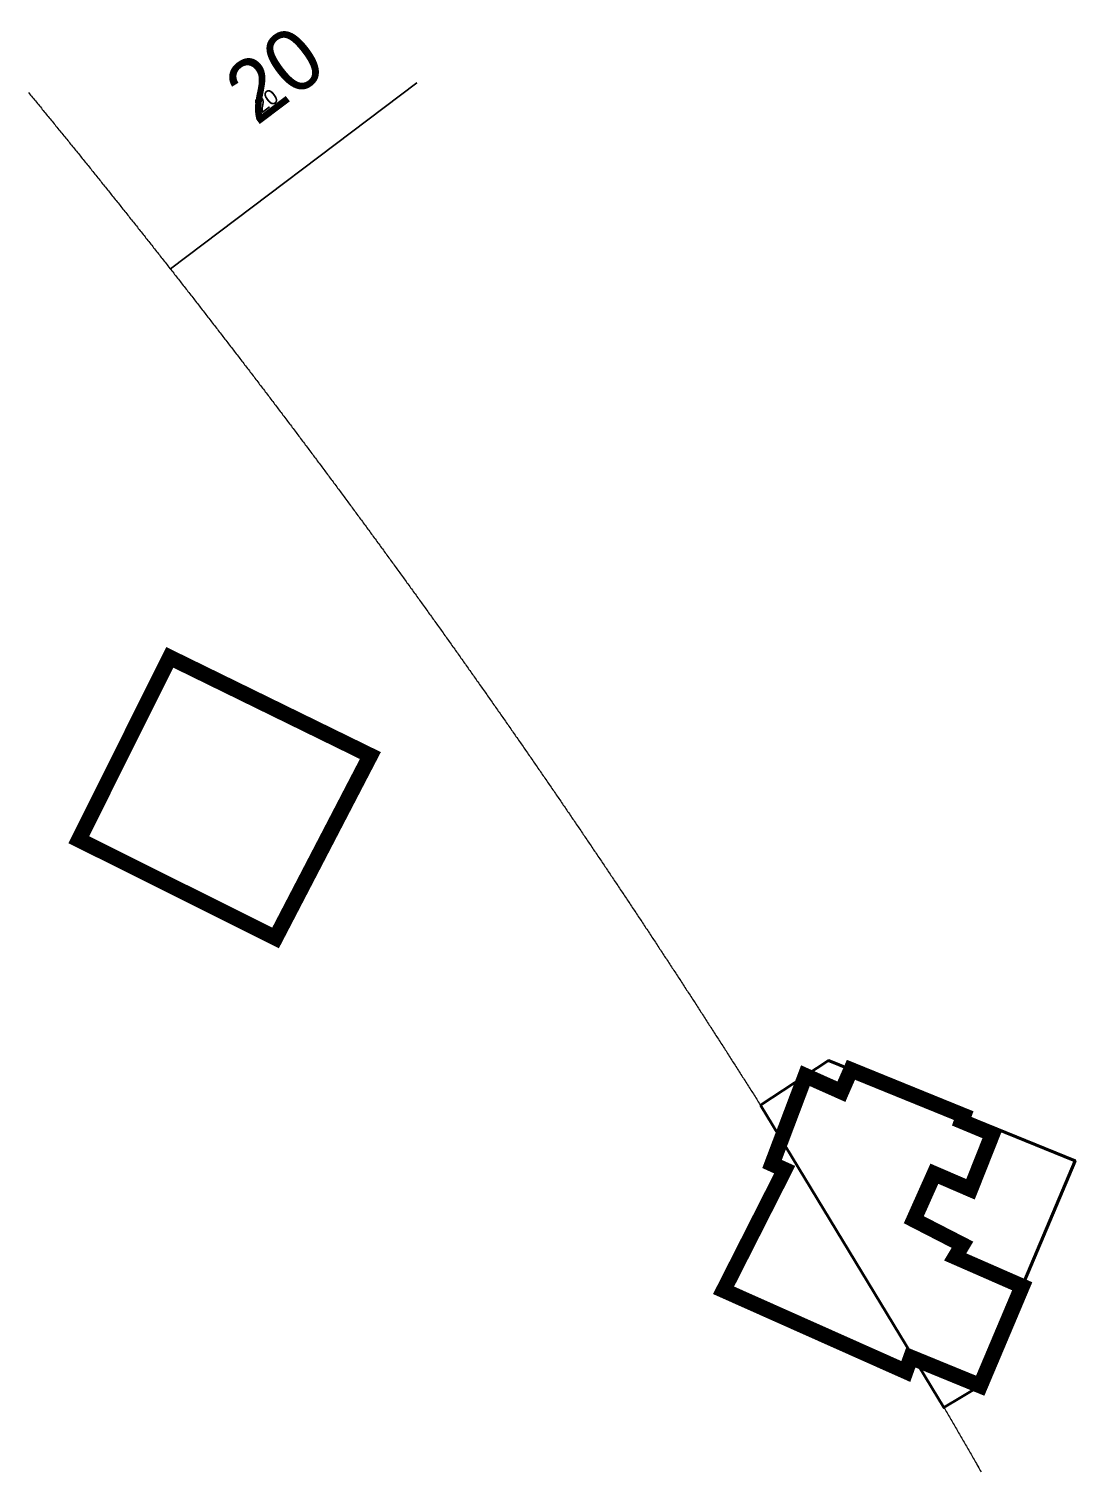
# Model space of a CAD drawing. Extents: x 174934 to 192674, y 648863 to 672607.
# Drawn here: x 189434.5 to 189502.2, y 651964 to 652057.4 of the extents above; entities that cross this region are included whole.
import ezdxf

# ---------------------------------------------------------------- set-up
doc = ezdxf.new("R2010")
doc.units = 0
for name, color, linetype, lineweight in [('dim', 255, 'Continuous', 0), ('pbldem', 50, 'Continuous', 0), ('pspecial', 7, 'Continuous', 0)]:
    doc.layers.add(name, color=color, linetype=linetype, lineweight=lineweight)
doc.layers.add('HEB_ENTITY', color=3, linetype='Continuous')
doc.styles.get("Standard").update_dxf_attribs({"font": 'HEBTXT'})

# ---------------------------------------------------------------- blocks, each defined once
blk = doc.blocks.new('dim', base_point=(179928.903, 662854.985))
at = {"layer": 'dim', "linetype": 'ByBlock'}
blk.add_attdef('NUMBER', (179928.903, 662854.985), '', height=20, dxfattribs=at)
blk = doc.blocks.new('HEB_ENTITY', base_point=(181159.316, 660193.802))
at = {"layer": 'HEB_ENTITY', "linetype": 'ByBlock'}
blk.add_attdef('VAL', (181159.316, 660193.802), '', height=1, dxfattribs=at)
at = {"layer": 'HEB_ENTITY', "linetype": 'ByBlock', "flags": 1}
for tag in ['WIDTH', 'YBASE', 'TAG', 'XBASE', 'PROMPT', 'HEIGHT', 'BLKNAME', 'BLKNUM']:
    blk.add_attdef(tag, (181159.316, 660193.802), '', height=1, dxfattribs=at)

msp = doc.modelspace()

# ---------------------------------------------------------------- linework, layer by layer
at = {"layer": 'dim', "linetype": 'ByBlock', "flags": 128}
msp.add_lwpolyline([(189459.585, 652053.889), (189443.621, 652041.841)], close=True, dxfattribs=at)
at = {"layer": 'pbldem', "linetype": 'Continuous', "const_width": 1, "flags": 128}
for points in [[(189437.69, 652004.87), (189443.58, 652016.68), (189456.57, 652010.32), (189450.43, 651998.51), (189437.69, 652004.87)], [(189479.44, 651975.69), (189483.4, 651983.5), (189482.58, 651983.87), (189484.74, 651989.59), (189487.07, 651988.55), (189487.69, 651989.97), (189494.99, 651987), (189494.86, 651986.64), (189496.85, 651985.81), (189495.43, 651982.23), (189493.09, 651983.24), (189491.76, 651980.26), (189494.91, 651978.64), (189494.44, 651977.85), (189498.78, 651975.95), (189496.06, 651969.51), (189491.57, 651971.35), (189491.24, 651970.43), (189479.44, 651975.69)]]:
    msp.add_lwpolyline(points, close=True, dxfattribs=at)
at = {"layer": 'pspecial', "flags": 128}
msp.add_lwpolyline([(189434.438, 652053.251), (189434.501, 652053.174), (189434.565, 652053.097), (189434.628, 652053.02), (189434.692, 652052.942), (189434.755, 652052.865), (189434.819, 652052.788), (189434.882, 652052.711), (189434.946, 652052.633), (189435.009, 652052.556), (189435.072, 652052.479), (189435.136, 652052.401), (189435.199, 652052.324), (189435.263, 652052.247), (189435.326, 652052.169), (189435.389, 652052.092), (189435.453, 652052.015), (189435.516, 652051.937), (189435.579, 652051.86), (189435.643, 652051.782), (189435.706, 652051.705), (189435.769, 652051.628), (189435.833, 652051.55), (189435.896, 652051.473), (189435.959, 652051.395), (189436.022, 652051.318), (189436.086, 652051.24), (189436.149, 652051.163), (189436.212, 652051.085), (189436.275, 652051.008), (189436.338, 652050.93), (189436.402, 652050.853), (189436.465, 652050.775), (189436.528, 652050.698), (189436.591, 652050.62), (189436.654, 652050.543), (189436.717, 652050.465), (189436.78, 652050.388), (189436.844, 652050.31), (189436.907, 652050.232), (189436.97, 652050.155), (189437.033, 652050.077), (189437.096, 652049.999), (189437.159, 652049.922), (189437.222, 652049.844), (189437.285, 652049.767), (189437.348, 652049.689), (189437.411, 652049.611), (189437.474, 652049.534), (189437.537, 652049.456), (189437.6, 652049.378), (189437.663, 652049.3), (189437.726, 652049.223), (189437.788, 652049.145), (189437.851, 652049.067), (189437.914, 652048.989), (189437.977, 652048.912), (189438.04, 652048.834), (189438.103, 652048.756), (189438.166, 652048.678), (189438.228, 652048.601), (189438.291, 652048.523), (189438.354, 652048.445), (189438.417, 652048.367), (189438.48, 652048.289), (189438.542, 652048.211), (189438.605, 652048.134), (189438.668, 652048.056), (189438.731, 652047.978), (189438.793, 652047.9), (189438.856, 652047.822), (189438.919, 652047.744), (189438.981, 652047.666), (189439.044, 652047.588), (189439.107, 652047.51), (189439.169, 652047.432), (189439.232, 652047.354), (189439.295, 652047.276), (189439.357, 652047.198), (189439.42, 652047.12), (189439.482, 652047.042), (189439.545, 652046.964), (189439.608, 652046.886), (189439.67, 652046.808), (189439.733, 652046.73), (189439.795, 652046.652), (189439.858, 652046.574), (189439.92, 652046.496), (189439.983, 652046.418), (189440.045, 652046.34), (189440.108, 652046.262), (189440.17, 652046.184), (189440.232, 652046.106), (189440.295, 652046.028), (189440.357, 652045.95), (189440.42, 652045.871), (189440.482, 652045.793), (189440.544, 652045.715), (189440.607, 652045.637), (189440.669, 652045.559), (189440.732, 652045.481), (189440.794, 652045.402), (189440.856, 652045.324), (189440.918, 652045.246), (189440.981, 652045.168), (189441.043, 652045.089), (189441.105, 652045.011), (189441.168, 652044.933), (189441.23, 652044.855), (189441.292, 652044.776), (189441.354, 652044.698), (189441.416, 652044.62), (189441.479, 652044.541), (189441.541, 652044.463), (189441.603, 652044.385), (189441.665, 652044.307), (189441.727, 652044.228), (189441.789, 652044.15), (189441.852, 652044.071), (189441.914, 652043.993), (189441.976, 652043.915), (189442.038, 652043.836), (189442.1, 652043.758), (189442.162, 652043.679), (189442.224, 652043.601), (189442.286, 652043.523), (189442.348, 652043.444), (189442.41, 652043.366), (189442.472, 652043.287), (189442.534, 652043.209), (189442.596, 652043.13), (189442.658, 652043.052), (189442.72, 652042.973), (189442.782, 652042.895), (189442.844, 652042.816), (189442.906, 652042.738), (189442.968, 652042.659), (189443.03, 652042.581), (189443.092, 652042.502), (189443.153, 652042.424), (189443.215, 652042.345), (189443.277, 652042.266), (189443.339, 652042.188), (189443.401, 652042.109), (189443.463, 652042.031), (189443.524, 652041.952), (189443.586, 652041.873), (189443.648, 652041.795), (189443.71, 652041.716), (189443.771, 652041.637), (189443.833, 652041.559), (189443.895, 652041.48), (189443.957, 652041.401), (189444.018, 652041.323), (189444.08, 652041.244), (189444.142, 652041.165), (189444.203, 652041.087), (189444.265, 652041.008), (189444.327, 652040.929), (189444.388, 652040.85), (189444.45, 652040.772), (189444.511, 652040.693), (189444.573, 652040.614), (189444.635, 652040.535), (189444.696, 652040.456), (189444.758, 652040.378), (189444.819, 652040.299), (189444.881, 652040.22), (189444.942, 652040.141), (189445.004, 652040.062), (189445.065, 652039.983), (189445.127, 652039.905), (189445.188, 652039.826), (189445.25, 652039.747), (189445.311, 652039.668), (189445.372, 652039.589), (189445.434, 652039.51), (189445.495, 652039.431), (189445.557, 652039.352), (189445.618, 652039.273), (189445.679, 652039.194), (189445.741, 652039.115), (189445.802, 652039.036), (189445.863, 652038.957), (189445.925, 652038.878), (189445.986, 652038.799), (189446.047, 652038.72), (189446.109, 652038.641), (189446.17, 652038.562), (189446.231, 652038.483), (189446.292, 652038.404), (189446.354, 652038.325), (189446.415, 652038.246), (189446.476, 652038.167), (189446.537, 652038.088), (189446.599, 652038.009), (189446.66, 652037.93), (189446.721, 652037.851), (189446.782, 652037.771), (189446.843, 652037.692), (189446.904, 652037.613), (189446.965, 652037.534), (189447.026, 652037.455), (189447.088, 652037.376), (189447.149, 652037.296), (189447.21, 652037.217), (189447.271, 652037.138), (189447.332, 652037.059), (189447.393, 652036.98), (189447.454, 652036.9), (189447.515, 652036.821), (189447.576, 652036.742), (189447.637, 652036.663), (189447.698, 652036.583), (189447.759, 652036.504), (189447.82, 652036.425), (189447.881, 652036.346), (189447.941, 652036.266), (189448.002, 652036.187), (189448.063, 652036.108), (189448.124, 652036.028), (189448.185, 652035.949), (189448.246, 652035.87), (189448.307, 652035.79), (189448.368, 652035.711), (189448.428, 652035.631), (189448.489, 652035.552), (189448.55, 652035.473), (189448.611, 652035.393), (189448.671, 652035.314), (189448.732, 652035.234), (189448.793, 652035.155), (189448.854, 652035.076), (189448.914, 652034.996), (189448.975, 652034.917), (189449.036, 652034.837), (189449.096, 652034.758), (189449.157, 652034.678), (189449.218, 652034.599), (189449.278, 652034.519), (189449.339, 652034.44), (189449.4, 652034.36), (189449.46, 652034.281), (189449.521, 652034.201), (189449.581, 652034.121), (189449.642, 652034.042), (189449.703, 652033.962), (189449.763, 652033.883), (189449.824, 652033.803), (189449.884, 652033.723), (189449.945, 652033.644), (189450.005, 652033.564), (189450.066, 652033.485), (189450.126, 652033.405), (189450.187, 652033.325), (189450.247, 652033.246), (189450.308, 652033.166), (189450.368, 652033.086), (189450.428, 652033.007), (189450.489, 652032.927), (189450.549, 652032.847), (189450.609, 652032.767), (189450.67, 652032.688), (189450.73, 652032.608), (189450.791, 652032.528), (189450.851, 652032.448), (189450.911, 652032.369), (189450.971, 652032.289), (189451.032, 652032.209), (189451.092, 652032.129), (189451.152, 652032.05), (189451.213, 652031.97), (189451.273, 652031.89), (189451.333, 652031.81), (189451.393, 652031.73), (189451.453, 652031.65), (189451.514, 652031.571), (189451.574, 652031.491), (189451.634, 652031.411), (189451.694, 652031.331), (189451.754, 652031.251), (189451.814, 652031.171), (189451.874, 652031.091), (189451.935, 652031.011), (189451.995, 652030.931), (189452.055, 652030.851), (189452.115, 652030.771), (189452.175, 652030.691), (189452.235, 652030.611), (189452.295, 652030.532), (189452.355, 652030.452), (189452.415, 652030.372), (189452.475, 652030.292), (189452.535, 652030.211), (189452.595, 652030.131), (189452.655, 652030.051), (189452.715, 652029.971), (189452.775, 652029.891), (189452.835, 652029.811), (189452.894, 652029.731), (189452.954, 652029.651), (189453.014, 652029.571), (189453.074, 652029.491), (189453.134, 652029.411), (189453.194, 652029.331), (189453.254, 652029.251), (189453.313, 652029.17), (189453.373, 652029.09), (189453.433, 652029.01), (189453.493, 652028.93), (189453.553, 652028.85), (189453.612, 652028.77), (189453.672, 652028.689), (189453.732, 652028.609), (189453.792, 652028.529), (189453.851, 652028.449), (189453.911, 652028.369), (189453.971, 652028.288), (189454.03, 652028.208), (189454.09, 652028.128), (189454.15, 652028.048), (189454.209, 652027.967), (189454.269, 652027.887), (189454.328, 652027.807), (189454.388, 652027.726), (189454.448, 652027.646), (189454.507, 652027.566), (189454.567, 652027.485), (189454.626, 652027.405), (189454.686, 652027.325), (189454.745, 652027.244), (189454.805, 652027.164), (189454.864, 652027.084), (189454.924, 652027.003), (189454.983, 652026.923), (189455.043, 652026.842), (189455.102, 652026.762), (189455.162, 652026.682), (189455.221, 652026.601), (189455.28, 652026.521), (189455.34, 652026.44), (189455.399, 652026.36), (189455.459, 652026.279), (189455.518, 652026.199), (189455.577, 652026.118), (189455.637, 652026.038), (189455.696, 652025.957), (189455.755, 652025.877), (189455.814, 652025.796), (189455.874, 652025.716), (189455.933, 652025.635), (189455.992, 652025.555), (189456.052, 652025.474), (189456.111, 652025.394), (189456.17, 652025.313), (189456.229, 652025.232), (189456.288, 652025.152), (189456.348, 652025.071), (189456.407, 652024.991), (189456.466, 652024.91), (189456.525, 652024.829), (189456.584, 652024.749), (189456.643, 652024.668), (189456.702, 652024.587), (189456.761, 652024.507), (189456.821, 652024.426), (189456.88, 652024.345), (189456.939, 652024.265), (189456.998, 652024.184), (189457.057, 652024.103), (189457.116, 652024.022), (189457.175, 652023.942), (189457.234, 652023.861), (189457.293, 652023.78), (189457.352, 652023.699), (189457.411, 652023.619), (189457.47, 652023.538), (189457.529, 652023.457), (189457.587, 652023.376), (189457.646, 652023.295), (189457.705, 652023.215), (189457.764, 652023.134), (189457.823, 652023.053), (189457.882, 652022.972), (189457.941, 652022.891), (189458, 652022.81), (189458.058, 652022.73), (189458.117, 652022.649), (189458.176, 652022.568), (189458.235, 652022.487), (189458.293, 652022.406), (189458.352, 652022.325), (189458.411, 652022.244), (189458.47, 652022.163), (189458.528, 652022.082), (189458.587, 652022.001), (189458.646, 652021.92), (189458.705, 652021.839), (189458.763, 652021.758), (189458.822, 652021.677), (189458.88, 652021.596), (189458.939, 652021.515), (189458.998, 652021.434), (189459.056, 652021.353), (189459.115, 652021.272), (189459.173, 652021.191), (189459.232, 652021.11), (189459.291, 652021.029), (189459.349, 652020.948), (189459.408, 652020.867), (189459.466, 652020.786), (189459.525, 652020.705), (189459.583, 652020.624), (189459.642, 652020.543), (189459.7, 652020.461), (189459.759, 652020.38), (189459.817, 652020.299), (189459.875, 652020.218), (189459.934, 652020.137), (189459.992, 652020.056), (189460.051, 652019.974), (189460.109, 652019.893), (189460.167, 652019.812), (189460.226, 652019.731), (189460.284, 652019.65), (189460.342, 652019.568), (189460.401, 652019.487), (189460.459, 652019.406), (189460.517, 652019.325), (189460.576, 652019.243), (189460.634, 652019.162), (189460.692, 652019.081), (189460.75, 652019), (189460.809, 652018.918), (189460.867, 652018.837), (189460.925, 652018.756), (189460.983, 652018.674), (189461.041, 652018.593), (189461.1, 652018.512), (189461.158, 652018.43), (189461.216, 652018.349), (189461.274, 652018.268), (189461.332, 652018.186), (189461.39, 652018.105), (189461.448, 652018.023), (189461.506, 652017.942), (189461.564, 652017.861), (189461.622, 652017.779), (189461.681, 652017.698), (189461.739, 652017.616), (189461.797, 652017.535), (189461.855, 652017.453), (189461.913, 652017.372), (189461.971, 652017.29), (189462.028, 652017.209), (189462.086, 652017.127), (189462.144, 652017.046), (189462.202, 652016.964), (189462.26, 652016.883), (189462.318, 652016.801), (189462.376, 652016.72), (189462.434, 652016.638), (189462.492, 652016.557), (189462.55, 652016.475), (189462.607, 652016.393), (189462.665, 652016.312), (189462.723, 652016.23), (189462.781, 652016.149), (189462.839, 652016.067), (189462.896, 652015.985), (189462.954, 652015.904), (189463.012, 652015.822), (189463.07, 652015.741), (189463.127, 652015.659), (189463.185, 652015.577), (189463.243, 652015.496), (189463.3, 652015.414), (189463.358, 652015.332), (189463.416, 652015.25), (189463.473, 652015.169), (189463.531, 652015.087), (189463.589, 652015.005), (189463.646, 652014.924), (189463.704, 652014.842), (189463.761, 652014.76), (189463.819, 652014.678), (189463.877, 652014.597), (189463.934, 652014.515), (189463.992, 652014.433), (189464.049, 652014.351), (189464.107, 652014.269), (189464.164, 652014.188), (189464.222, 652014.106), (189464.279, 652014.024), (189464.337, 652013.942), (189464.394, 652013.86), (189464.452, 652013.778), (189464.509, 652013.696), (189464.566, 652013.615), (189464.624, 652013.533), (189464.681, 652013.451), (189464.738, 652013.369), (189464.796, 652013.287), (189464.853, 652013.205), (189464.91, 652013.123), (189464.968, 652013.041), (189465.025, 652012.959), (189465.082, 652012.877), (189465.14, 652012.795), (189465.197, 652012.713), (189465.254, 652012.631), (189465.311, 652012.549), (189465.369, 652012.467), (189465.426, 652012.385), (189465.483, 652012.303), (189465.54, 652012.221), (189465.597, 652012.139), (189465.655, 652012.057), (189465.712, 652011.975), (189465.769, 652011.893), (189465.826, 652011.811), (189465.883, 652011.729), (189465.94, 652011.647), (189465.997, 652011.565), (189466.054, 652011.483), (189466.111, 652011.4), (189466.169, 652011.318), (189466.226, 652011.236), (189466.283, 652011.154), (189466.34, 652011.072), (189466.397, 652010.99), (189466.454, 652010.907), (189466.511, 652010.825), (189466.568, 652010.743), (189466.624, 652010.661), (189466.681, 652010.579), (189466.738, 652010.496), (189466.795, 652010.414), (189466.852, 652010.332), (189466.909, 652010.25), (189466.966, 652010.168), (189467.023, 652010.085), (189467.08, 652010.003), (189467.136, 652009.921), (189467.193, 652009.838), (189467.25, 652009.756), (189467.307, 652009.674), (189467.364, 652009.591), (189467.42, 652009.509), (189467.477, 652009.427), (189467.534, 652009.345), (189467.591, 652009.262), (189467.647, 652009.18), (189467.704, 652009.097), (189467.761, 652009.015), (189467.817, 652008.933), (189467.874, 652008.85), (189467.931, 652008.768), (189467.987, 652008.685), (189468.044, 652008.603), (189468.101, 652008.521), (189468.157, 652008.438), (189468.214, 652008.356), (189468.27, 652008.273), (189468.327, 652008.191), (189468.384, 652008.108), (189468.44, 652008.026), (189468.497, 652007.943), (189468.553, 652007.861), (189468.61, 652007.778), (189468.666, 652007.696), (189468.723, 652007.613), (189468.779, 652007.531), (189468.836, 652007.448), (189468.892, 652007.366), (189468.948, 652007.283), (189469.005, 652007.201), (189469.061, 652007.118), (189469.118, 652007.035), (189469.174, 652006.953), (189469.23, 652006.87), (189469.287, 652006.788), (189469.343, 652006.705), (189469.399, 652006.622), (189469.456, 652006.54), (189469.512, 652006.457), (189469.568, 652006.374), (189469.625, 652006.292), (189469.681, 652006.209), (189469.737, 652006.126), (189469.793, 652006.044), (189469.849, 652005.961), (189469.906, 652005.878), (189469.962, 652005.796), (189470.018, 652005.713), (189470.074, 652005.63), (189470.13, 652005.547), (189470.187, 652005.465), (189470.243, 652005.382), (189470.299, 652005.299), (189470.355, 652005.216), (189470.411, 652005.134), (189470.467, 652005.051), (189470.523, 652004.968), (189470.579, 652004.885), (189470.635, 652004.802), (189470.691, 652004.719), (189470.747, 652004.637), (189470.803, 652004.554), (189470.859, 652004.471), (189470.915, 652004.388), (189470.971, 652004.305), (189471.027, 652004.222), (189471.083, 652004.139), (189471.139, 652004.056), (189471.195, 652003.974), (189471.251, 652003.891), (189471.307, 652003.808), (189471.363, 652003.725), (189471.418, 652003.642), (189471.474, 652003.559), (189471.53, 652003.476), (189471.586, 652003.393), (189471.642, 652003.31), (189471.698, 652003.227), (189471.753, 652003.144), (189471.809, 652003.061), (189471.865, 652002.978), (189471.921, 652002.895), (189471.976, 652002.812), (189472.032, 652002.729), (189472.088, 652002.646), (189472.143, 652002.563), (189472.199, 652002.48), (189472.255, 652002.397), (189472.31, 652002.314), (189472.366, 652002.231), (189472.422, 652002.147), (189472.477, 652002.064), (189472.533, 652001.981), (189472.589, 652001.898), (189472.644, 652001.815), (189472.7, 652001.732), (189472.755, 652001.649), (189472.811, 652001.565), (189472.866, 652001.482), (189472.922, 652001.399), (189472.977, 652001.316), (189473.033, 652001.233), (189473.088, 652001.15), (189473.144, 652001.066), (189473.199, 652000.983), (189473.255, 652000.9), (189473.31, 652000.817), (189473.365, 652000.733), (189473.421, 652000.65), (189473.476, 652000.567), (189473.532, 652000.484), (189473.587, 652000.4), (189473.642, 652000.317), (189473.698, 652000.234), (189473.753, 652000.15), (189473.808, 652000.067), (189473.864, 651999.984), (189473.919, 651999.901), (189473.974, 651999.817), (189474.029, 651999.734), (189474.085, 651999.65), (189474.14, 651999.567), (189474.195, 651999.484), (189474.25, 651999.4), (189474.306, 651999.317), (189474.361, 651999.234), (189474.416, 651999.15), (189474.471, 651999.067), (189474.526, 651998.983), (189474.581, 651998.9), (189474.636, 651998.816), (189474.691, 651998.733), (189474.747, 651998.65), (189474.802, 651998.566), (189474.857, 651998.483), (189474.912, 651998.399), (189474.967, 651998.316), (189475.022, 651998.232), (189475.077, 651998.149), (189475.132, 651998.065), (189475.187, 651997.982), (189475.242, 651997.898), (189475.297, 651997.814), (189475.352, 651997.731), (189475.407, 651997.647), (189475.462, 651997.564), (189475.516, 651997.48), (189475.571, 651997.397), (189475.626, 651997.313), (189475.681, 651997.229), (189475.736, 651997.146), (189475.791, 651997.062), (189475.846, 651996.979), (189475.9, 651996.895), (189475.955, 651996.811), (189476.01, 651996.728), (189476.065, 651996.644), (189476.12, 651996.56), (189476.174, 651996.477), (189476.229, 651996.393), (189476.284, 651996.309), (189476.339, 651996.226), (189476.393, 651996.142), (189476.448, 651996.058), (189476.503, 651995.974), (189476.557, 651995.891), (189476.612, 651995.807), (189476.667, 651995.723), (189476.721, 651995.639), (189476.776, 651995.556), (189476.83, 651995.472), (189476.885, 651995.388), (189476.94, 651995.304), (189476.994, 651995.22), (189477.049, 651995.137), (189477.103, 651995.053), (189477.158, 651994.969), (189477.212, 651994.885), (189477.267, 651994.801), (189477.321, 651994.717), (189477.376, 651994.634), (189477.43, 651994.55), (189477.484, 651994.466), (189477.539, 651994.382), (189477.593, 651994.298), (189477.648, 651994.214), (189477.702, 651994.13), (189477.756, 651994.046), (189477.811, 651993.962), (189477.865, 651993.878), (189477.92, 651993.794), (189477.974, 651993.71), (189478.028, 651993.627), (189478.082, 651993.543), (189478.137, 651993.459), (189478.191, 651993.375), (189478.245, 651993.291), (189478.3, 651993.207), (189478.354, 651993.123), (189478.408, 651993.039), (189478.462, 651992.954), (189478.516, 651992.87), (189478.571, 651992.786), (189478.625, 651992.702), (189478.679, 651992.618), (189478.733, 651992.534), (189478.787, 651992.45), (189478.841, 651992.366), (189478.895, 651992.282), (189478.949, 651992.198), (189479.004, 651992.114), (189479.058, 651992.03), (189479.112, 651991.945), (189479.166, 651991.861), (189479.22, 651991.777), (189479.274, 651991.693), (189479.328, 651991.609), (189479.382, 651991.525), (189479.436, 651991.44), (189479.49, 651991.356), (189479.544, 651991.272), (189479.598, 651991.188), (189479.651, 651991.104), (189479.705, 651991.019), (189479.759, 651990.935), (189479.813, 651990.851), (189479.867, 651990.767), (189479.921, 651990.682), (189479.975, 651990.598), (189480.029, 651990.514), (189480.082, 651990.43), (189480.136, 651990.345), (189480.19, 651990.261), (189480.244, 651990.177), (189480.297, 651990.092), (189480.351, 651990.008), (189480.405, 651989.924), (189480.459, 651989.839), (189480.512, 651989.755), (189480.566, 651989.671), (189480.62, 651989.586), (189480.673, 651989.502), (189480.727, 651989.418), (189480.781, 651989.333), (189480.834, 651989.249), (189480.888, 651989.164), (189480.942, 651989.08), (189480.995, 651988.995), (189481.049, 651988.911), (189481.102, 651988.827), (189481.156, 651988.742), (189481.209, 651988.658), (189481.263, 651988.573), (189481.316, 651988.489), (189481.37, 651988.404), (189481.423, 651988.32), (189481.477, 651988.235), (189481.53, 651988.151), (189481.584, 651988.066), (189481.637, 651987.982), (189481.691, 651987.897), (189481.744, 651987.813), (189481.798, 651987.728), (189481.828, 651987.68), (189493.71, 651968.098), (189493.76, 651968.011), (189493.81, 651967.925), (189493.861, 651967.839), (189493.911, 651967.752), (189493.961, 651967.666), (189494.012, 651967.579), (189494.062, 651967.493), (189494.112, 651967.406), (189494.162, 651967.32), (189494.213, 651967.233), (189494.263, 651967.147), (189494.313, 651967.06), (189494.363, 651966.974), (189494.413, 651966.887), (189494.464, 651966.801), (189494.514, 651966.714), (189494.564, 651966.628), (189494.614, 651966.541), (189494.664, 651966.455), (189494.714, 651966.368), (189494.764, 651966.282), (189494.814, 651966.195), (189494.864, 651966.108), (189494.914, 651966.022), (189494.964, 651965.935), (189495.014, 651965.849), (189495.064, 651965.762), (189495.114, 651965.675), (189495.164, 651965.589), (189495.214, 651965.502), (189495.264, 651965.416), (189495.314, 651965.329), (189495.364, 651965.242), (189495.414, 651965.156), (189495.464, 651965.069), (189495.514, 651964.982), (189495.564, 651964.896), (189495.613, 651964.809), (189495.663, 651964.722), (189495.713, 651964.636), (189495.763, 651964.549), (189495.813, 651964.462), (189495.862, 651964.375), (189495.912, 651964.289), (189495.962, 651964.202), (189496.012, 651964.115), (189496.061, 651964.028), (189496.111, 651963.942)], dxfattribs=at)
at = {"layer": 'pspecial', "lineweight": 40, "flags": 128}
msp.add_lwpolyline([(189481.828, 651987.68), (189493.71, 651968.098), (189496.06, 651969.51), (189502.207, 651984.064), (189486.227, 651990.565), (189481.828, 651987.68)], close=True, dxfattribs=at)

# ---------------------------------------------------------------- block references
at = {"layer": 'dim', "linetype": 'ByBlock'}
ref = msp.add_blockref('dim', (189449.193, 652051.058), dxfattribs=dict(at, rotation=37.04006373521809))
ref.add_attrib('NUMBER', '20', (189449.193, 652051.058), dxfattribs={"layer": '0', "height": 4, "rotation": 37.04006})
at = {"layer": 'HEB_ENTITY', "linetype": 'ByBlock'}
ref = msp.add_blockref('HEB_ENTITY', (189449.534, 652051.882), dxfattribs=dict(at, rotation=37.0400123323109))
ref.add_attrib('VAL', '20', (189449.534, 652051.882), dxfattribs={"layer": '0', "height": 1, "rotation": 37.04001})

doc.saveas('drawing.dxf')
